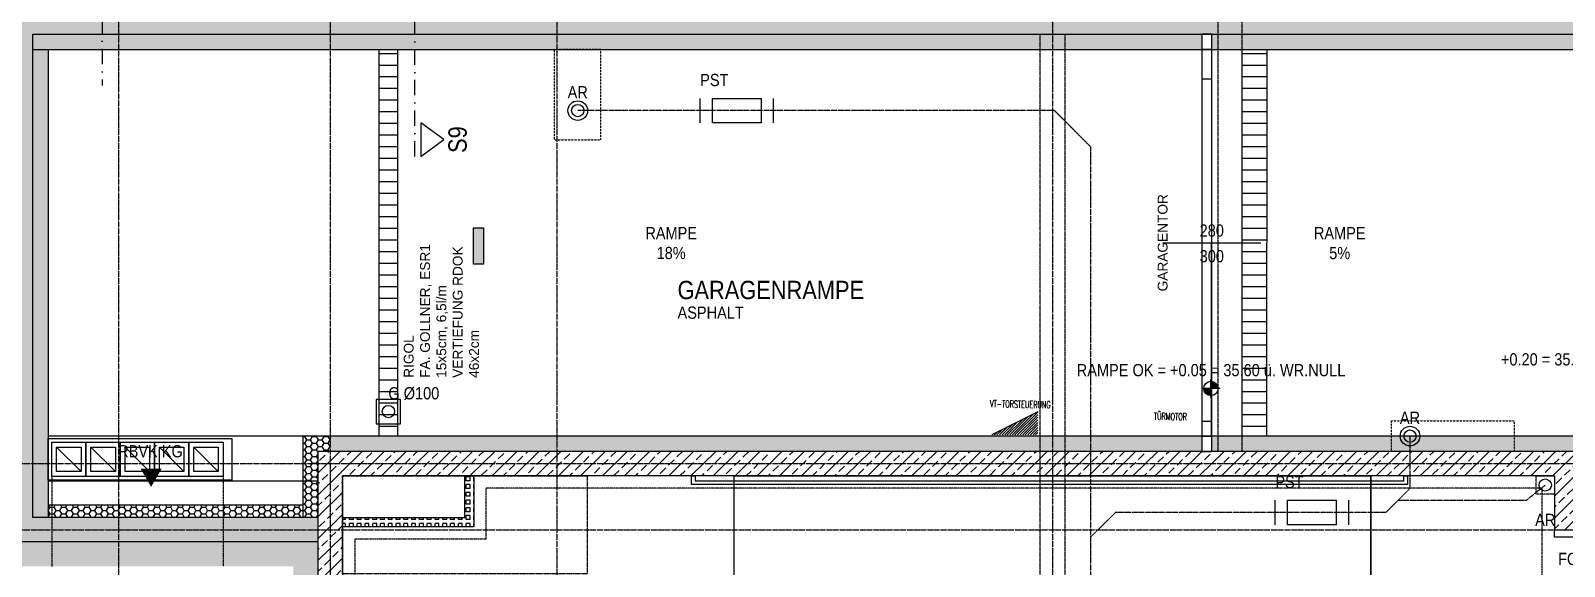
# Model space of a CAD drawing. Header units: millimetres. Extents: x -5498 to 144064, y 340 to 109563.
# Drawn here: x 47270 to 59798, y 35161 to 39539 of the extents above; entities that cross this region are included whole.
import ezdxf
from ezdxf.enums import TextEntityAlignment as Align

# ---------------------------------------------------------------- set-up
doc = ezdxf.new("R2010")
doc.units = ezdxf.units.MM
for name, pattern in [('DASHDOT', [1, 0.5, -0.25, 0, -0.25]), ('HIDDEN', [0.375, 0.25, -0.125]), ('HIDDEN2', [0.1875, 0.125, -0.0625]), ('STRICHPUNKT', [1, 0.5, -0.25, 0, -0.25]), ('STRICHPUNKTX2', [2, 1, -0.5, 0, -0.5])]:
    doc.linetypes.add(name, pattern=pattern)
for name, color, linetype in [('00-TXT---------M0', 8, 'Continuous'), ('00_HLP-G00-LEG-M0', 6, 'Continuous'), ('01-ANS-G00-LEG-M0', 251, 'Continuous'), ('01-SCH-G00-LEG-M0', 251, 'STRICHPUNKTX2'), ('01-SYM-G00-Leg-M0', 251, 'Continuous'), ('01-TXT---------M0', 251, 'Continuous'), ('01-TXT---------PP', 1, 'Continuous'), ('01-TXT-G00-LEG-M0', 1, 'Continuous'), ('02-ANS-G00-LEG-M0', 251, 'Continuous'), ('02-AXO-G00-LEG-M0', 251, 'STRICHPUNKT'), ('02-FIL-G00-LEG-GK', 251, 'Continuous'), ('02-FIL-G00-LEG-LILA', 251, 'Continuous'), ('02-FIL-G00-Leg-STB', 251, 'Continuous'), ('02-TWA-G00-LEG-M0', 251, 'Continuous'), ('02-ZWA-G00-LEG-M0', 251, 'Continuous'), ('03-ANS-G00-LEG-M0', 251, 'Continuous'), ('03-HID-G00-LEG-M0', 251, 'HIDDEN2'), ('03-SYM-G00-LEG-M0', 251, 'Continuous'), ('05-STO-G00-LEG-M0', 251, 'Continuous'), ('05-SYM-G00-LEG-M0', 251, 'Continuous'), ('05-TXT--------M0', 251, 'Continuous'), ('05-TXT-G00-LEG-M0', 251, 'Continuous'), ('06-SYM-G00-LEG-M0', 251, 'Continuous'), ('06-TXT-G00-LEG-M0', 251, 'Continuous'), ('07-SAN-G00-LEG-LÜFTUNGEN', 251, 'HIDDEN2'), ('07-SWK-G00-LEG-M0', 251, 'STRICHPUNKT'), ('07-SYM-G00-LEG-M0', 251, 'STRICHPUNKT'), ('07-TXT---------M0', 251, 'Continuous')]:
    doc.layers.add(name, color=color, linetype=linetype)
doc.layers.add('ET_LEGENDE - Wohnung$0$810_AV_LE____T', color=30, linetype='Continuous', true_color=0xff870f)
doc.styles.add('ARIAL', font='arial.ttf', dxfattribs={"width": 0.85})
doc.styles.add('ET_LEGENDE - Wohnung$0$ROMANS', font='romans.shx', dxfattribs={"width": 0.6})
doc.styles.get("Standard").update_dxf_attribs({"font": 'arial.ttf'})
pattern_1 = [(44.70755, (-20078.77, 18756.93), (-89.34302, 90.25976), []), (44.70755, (-19988.97, 18756.47), (-89.34302, 90.25976), [63.5, -31.75])]
pattern_2 = [(359.70755, (-20078.772, 18756.93), (47.764726, 27.252854), [31.75, -63.5]), (119.70755, (-20078.772, 18756.93), (-47.484027, 27.739039), [31.75, -63.5]), (59.70755, (-20078.772, 18756.93), (0.280699, 54.9918935), [-63.5, 31.75])]

# ---------------------------------------------------------------- blocks, each defined once
blk = doc.blocks.new('06-TXT')
at = {"color": 8, "style": 'ARIAL', "width": 0.85}
blk.add_attdef('STAIR', text='', height=0.1, dxfattribs=at).set_placement((0.009, 0.046), align=Align.CENTER)
blk.add_attdef('STG', text='', height=0.1, dxfattribs=at).set_placement((0.009, -0.054), align=Align.TOP_CENTER)
blk = doc.blocks.new('03-rar')
blk.add_circle((0, 0), 0.05)
at = {"layer": '01-TXT---------M0', "color": 8, "style": 'ARIAL', "width": 0.85}
blk.add_attdef('RR', text='', height=0.1, dxfattribs=at).set_placement((0, 0.1), align=Align.CENTER)
blk = doc.blocks.new('05-TXT')
at = {"layer": '05-TXT--------M0'}
blk.add_line((-0.4, 0), (0.4, 0), dxfattribs=at)
at = {"layer": '05-TXT--------M0', "color": 8, "style": 'ARIAL', "width": 0.85}
blk.add_attdef('BREITE', text='', height=0.1, dxfattribs=at).set_placement((0, 0.05), align=Align.CENTER)
blk.add_attdef('HÖHE', text='', height=0.1, rotation=360, dxfattribs=at).set_placement((0, -0.06), align=Align.TOP_CENTER)
blk = doc.blocks.new('03-PST')
for p, q in [((0, -0.1), (0, 0.1)), ((0.1, -0.1), (0.1, 0.1)), ((0.1, 0.1), (0.5, 0.1)), ((0.5, -0.1), (0.5, 0.1)), ((0.6, -0.1), (0.6, 0.1)), ((0.5, -0.1), (0.1, -0.1))]:
    blk.add_line(p, q)
at = {"layer": '01-TXT---------M0', "color": 8, "style": 'ARIAL', "width": 0.85}
blk.add_attdef('KS', text='', height=0.1, dxfattribs=at).set_placement((0, 0.3), align=Align.TOP_LEFT)
blk = doc.blocks.new('01-HK1')
for p, q in [((-0.001, -0.074), (-0.001, 0.074)), ((0.074, 0), (-0.075, 0))]:
    blk.add_line(p, q)
blk.add_circle((-0.001, 0), 0.0586)
for points in [[(-0.001, 0.059), (0.041, 0.041), (-0.001, 0)], [(-0.001, 0), (0.058, 0), (0.041, 0.041)], [(-0.059, 0), (-0.042, -0.041), (-0.001, 0)], [(-0.042, -0.041), (-0.001, -0.059), (-0.001, 0)]]:
    blk.add_solid(points)
at = {"layer": '01-TXT---------M0', "color": 8, "style": 'ARIAL', "width": 0.85}
blk.add_attdef('HEIGHT', text='', height=0.1, dxfattribs=at).set_placement((0, 0.2), align=Align.TOP_CENTER)
blk = doc.blocks.new('schnittführung')
at = {"color": 4, "linetype": 'DASHDOT', "ltscale": 0.25}
blk.add_line((0.237, -0.138), (0.237, 1.662), dxfattribs=at)
blk.add_line((0.237, -0.138), (0.237, 1.662), dxfattribs=at)
blk.add_line((0.237, -0.138), (0.237, 1.662), dxfattribs=at)
at = {"color": 4}
blk.add_lwpolyline([(0.187, 0.138), (0.187, -0.138), (0, 0)], close=True, dxfattribs=at)
at = {"layer": '07-TXT---------M0', "color": 9, "style": 'ARIAL', "text_generation_flag": 6, "width": 0.85}
blk.add_attdef('SCHNITT', text='', height=0.15, rotation=270, dxfattribs=at).set_placement((-0.037, 0), align=Align.CENTER)
blk = doc.blocks.new('01-hk4')
blk.add_lwpolyline([(0, 0, 0, 0.270625, 0), (0, 0.234375, 0.270625, 0.270625, 0)], format="xyseb")
at = {"layer": '00-TXT---------M0', "color": 8, "style": 'ARIAL', "width": 0.85}
blk.add_attdef('HEIGHT', text='', height=0.1, dxfattribs=at).set_placement((0, 0.35), align=Align.CENTER)
blk = doc.blocks.new('01-SQM')
at = {"layer": '01-TXT---------M0', "color": 1, "style": 'ARIAL', "width": 0.85}
blk.add_attdef('ROOM', (0, 0), '', height=0.15, dxfattribs=at)
blk.add_attdef('AREA', text='', height=0.1, dxfattribs=at).set_placement((0, -0.06), align=Align.TOP_LEFT)
at = {"layer": '01-TXT---------PP', "color": 1, "style": 'ARIAL', "width": 0.85}
blk.add_attdef('NR', text='', height=0.15, dxfattribs=at).set_placement((-0.117, 0), align=Align.RIGHT)
blk.add_attdef('FLOOR', text='', height=0.1, dxfattribs=at).set_placement((0, -0.26), align=Align.TOP_LEFT)
blk = doc.blocks.new('Antipanikleuchte-RIVO')
h = blk.add_hatch(color=256)
h.dxf.hatch_style = 1
h.set_gradient(color1=(0, 255, 0), name='SPHERICAL')
h.paths.add_polyline_path([(3719.93, 1926.17), (3719.93, 1922.87), (3731.65, 1922.87), (3731.65, 1926.17)])
at = {"color": 3}
blk.add_lwpolyline([(3719.93, 1926.17), (3731.65, 1926.17), (3731.65, 1922.87), (3719.93, 1922.87)], close=True, dxfattribs=at)

msp = doc.modelspace()

# ---------------------------------------------------------------- hatches: boundary and pattern name
at = {"true_color": 0x939598}
h = msp.add_hatch(dxfattribs=at)
h.set_pattern_fill('ANSI31', color=252, scale=4.689317, angle=180.0557, style=0)
h.set_pattern_definition([(225.0557, (54469.288, 35898.962), (10.53805, -10.51757), [])])
h.paths.add_polyline_path([(55496, 36424), (55497, 36236), (55121, 36236)])
at = {"layer": '01-ANS-G00-LEG-M0'}
h = msp.add_hatch(dxfattribs=at)
h.set_pattern_fill('ANSI31', color=256, scale=30, angle=422.0465, style=0)
h.set_pattern_definition([(360, (-22995.74, -3508.61), (6e-09, 95.25), [])])
h.paths.add_polyline_path([(50117, 36226), (50117, 39386), (50267, 39386), (50267, 36226)])
h = msp.add_hatch(dxfattribs=at)
h.set_pattern_fill('ANSI31', color=256, scale=30, angle=422.0465, style=0)
h.set_pattern_definition([(360, (92004.27, -3508.61), (6e-09, 95.25), [])])
h.paths.add_polyline_path([(57167, 39386), (57367, 39386), (57366, 36226), (57166, 36226)])
at = {"layer": '02-FIL-G00-LEG-GK', "ltscale": 0.2}
h = msp.add_hatch(dxfattribs=at)
h.set_pattern_fill('SQUARE', color=256, scale=10, angle=197.0465, style=0)
h.set_pattern_definition([(90, (-23245.73, -3508.606), (-31.75, 2e-09), [31.75, -31.75]), (180, (-23245.73, -3508.606), (-2e-09, -31.75), [31.75, -31.75])])
h.paths.add_polyline_path([(50892, 35901), (50817, 35901), (50817, 35561), (49817, 35561), (49817, 35486), (50892, 35486)])
at = {"layer": '02-FIL-G00-LEG-LILA'}
h = msp.add_hatch(dxfattribs=at)
h.set_pattern_fill('HONEY', color=256, scale=10, angle=107.0465, style=0)
h.set_pattern_definition(pattern_2)
h.paths.add_polyline_path([(56837, 39511), (47287, 39511), (47287, 39386), (56837, 39386)])
h = msp.add_hatch(dxfattribs=at)
h.set_pattern_fill('HONEY', color=256, scale=10, angle=107.0465, style=0)
h.set_pattern_definition(pattern_2)
h.paths.add_polyline_path([(59917, 39511), (56917, 39511), (56917, 39386), (59917, 39386)])
h = msp.add_hatch(dxfattribs=at)
h.set_pattern_fill('HONEY', color=256, scale=10, angle=107.0465, style=0)
h.set_pattern_definition(pattern_2)
h.paths.add_polyline_path([(47287, 39386), (47287, 35561), (47412, 35561), (47412, 39386)])
h = msp.add_hatch(dxfattribs=at)
h.set_pattern_fill('HONEY', color=256, scale=10, angle=107.0465, style=0)
h.set_pattern_definition([(360, (-23245.73, -3508.606), (47.625, 27.4963), [31.75, -63.5]), (120, (-23245.73, -3508.606), (-47.624994, 27.49631), [31.75, -63.5]), (60, (-23245.73, -3508.606), (6e-06, 54.99261), [-63.5, 31.75])])
h.paths.add_polyline_path([(49717, 36101), (49717, 36226), (49492, 36226), (49492, 35561), (49617, 35561), (49617, 36101)])
h = msp.add_hatch(dxfattribs=at)
h.set_pattern_fill('HONEY', color=256, scale=10, angle=107.0465, style=0)
h.set_pattern_definition(pattern_2)
h.paths.add_polyline_path([(56837, 36226), (49722, 36226), (49722, 36101), (56837, 36101)])
h = msp.add_hatch(dxfattribs=at)
h.set_pattern_fill('HONEY', color=256, scale=10, angle=107.0465, style=0)
h.set_pattern_definition(pattern_2)
h.paths.add_polyline_path([(59917, 36226), (56917, 36226), (56917, 36101), (59917, 36101)])
h = msp.add_hatch(dxfattribs=at)
h.set_pattern_fill('HONEY', color=256, scale=10, angle=107.0465, style=0)
h.set_pattern_definition([(360, (-23245.73, -3508.606), (47.625, 27.4963), [31.75, -63.5]), (120, (-23245.73, -3508.606), (-47.624994, 27.49631), [31.75, -63.5]), (60, (-23245.73, -3508.606), (6e-06, 54.99261), [-63.5, 31.75])])
h.paths.add_polyline_path([(47412, 35661), (47412, 35561), (49617, 35561), (49617, 35661)])
h = msp.add_hatch(dxfattribs=at)
h.set_pattern_fill('HONEY', color=256, scale=10, angle=107.0465, style=0)
h.set_pattern_definition(pattern_2)
h.paths.add_polyline_path([(49617, 35361), (45227, 35361), (45167, 35361), (45167, 35161), (46117, 35161), (49417, 35161), (49417, 34971), (49617, 34971), (49617, 35031), (49617, 35031)])
at = {"layer": '02-FIL-G00-Leg-STB'}
h = msp.add_hatch(dxfattribs=at)
h.set_pattern_fill('ANSI33', color=256, scale=20, angle=107.0465, style=0)
h.set_pattern_definition(pattern_1)
h.paths.add_polyline_path([(59917, 39711), (47087, 39711), (47017, 39711), (47017, 40211), (46817, 40211), (46817, 39511), (47087, 39511), (47087, 35561), (45227, 35561), (45227, 35361), (49617, 35361), (49617, 35561), (47287, 35561), (47287, 39511), (59917, 39511)])
h = msp.add_hatch(dxfattribs=at)
h.set_pattern_fill('ANSI33', color=256, scale=20, angle=107.0465, style=0)
h.set_pattern_definition(pattern_1)
h.paths.add_polyline_path([(59917, 36101), (56917, 36101), (56917, 36101), (56837, 36101), (49617, 36101), (49617, 35561), (49617, 35361), (49617, 35031), (49617, 35031), (49817, 35031), (49817, 35901), (59717, 35901), (59717, 35461), (59917, 35461)])

# ---------------------------------------------------------------- linework, layer by layer
at = {"color": 252, "true_color": 0x939598}
msp.add_line((55496, 36424), (55121, 36236), dxfattribs=at)
at = {"layer": '00_HLP-G00-LEG-M0', "linetype": 'HIDDEN'}
for points in [[(56967, 47031), (56967, 36101)], [(57167, 36101), (57167, 47031)], [(55517, 31806), (55517, 39511)], [(55717, 39511), (55717, 31606)]]:
    msp.add_lwpolyline(points, dxfattribs=at)
msp.add_lwpolyline([(49817, 35901), (51817, 35901), (51817, 35101), (49817, 35101)], close=True, dxfattribs=at)
at = {"layer": '00_HLP-G00-LEG-M0'}
for centre in [(51739, 38886), (58537, 36226)]:
    msp.add_circle(centre, 80, dxfattribs=at)
at = {"layer": '01-ANS-G00-LEG-M0'}
for points in [[(50117, 36226), (50117, 39386), (50267, 39386), (50267, 36226)], [(57167, 39386), (57367, 39386), (57366, 36226), (57166, 36226)]]:
    msp.add_lwpolyline(points, close=True, dxfattribs=at)
at = {"layer": '02-ANS-G00-LEG-M0'}
msp.add_lwpolyline([(47412, 35861), (49617, 35861)], dxfattribs=at)
at = {"layer": '02-AXO-G00-LEG-M0'}
for points in [[(47987, 58815), (47987, 23888)], [(49717, 58815), (49717, 23888)], [(51567, 58815), (51567, 23888)], [(55617, 58815), (55617, 23888)], [(31654, 36001), (65267, 36001)], [(31654, 35461), (65267, 35461)]]:
    msp.add_lwpolyline(points, dxfattribs=at)
at = {"layer": '02-FIL-G00-Leg-STB'}
msp.add_lwpolyline([(49617, 35561), (49617, 35361)], dxfattribs=at)
at = {"layer": '02-TWA-G00-LEG-M0'}
for p, q in [((47287, 35561), (47287, 39511)), ((47287, 39511), (59917, 39511)), ((49617, 35561), (47287, 35561)), ((49617, 35361), (45227, 35361))]:
    msp.add_line(p, q, dxfattribs=at)
for points in [[(59917, 36101), (49617, 36101), (49617, 35561)], [(59717, 35901), (49817, 35901), (49817, 35031)], [(59717, 35901), (59717, 35461), (59917, 35461)], [(49617, 35361), (49617, 35031)]]:
    msp.add_lwpolyline(points, dxfattribs=at)
at = {"layer": '02-ZWA-G00-LEG-M0'}
for p, q in [((47287, 39386), (56837, 39386)), ((56917, 39386), (59917, 39386))]:
    msp.add_line(p, q, dxfattribs=at)
for points in [[(47412, 39386), (47412, 35561)], [(49492, 36226), (47412, 36226)], [(56837, 36226), (49492, 36226), (49492, 36226)], [(49492, 36226), (49492, 35561)], [(59917, 36226), (59917, 36226), (56917, 36226)], [(49817, 35561), (50817, 35561), (50817, 35901)], [(49817, 35486), (50892, 35486), (50892, 35901)], [(49492, 35661), (47412, 35661)]]:
    msp.add_lwpolyline(points, dxfattribs=at)
at = {"layer": '03-ANS-G00-LEG-M0'}
for points in [[(50292, 36526), (50092, 36526), (50092, 36326), (50292, 36326)], [(47412, 35866), (47412, 36206), (48912, 36206), (48912, 35866)]]:
    msp.add_lwpolyline(points, close=True, dxfattribs=at)
at = {"layer": '03-HID-G00-LEG-M0'}
msp.add_lwpolyline([(51547, 38646), (51927, 38646), (51927, 39386), (51547, 39386), (51547, 38646)], dxfattribs=at)
msp.add_lwpolyline([(58387, 36101), (58387, 36351), (59387, 36351), (59387, 36101)], close=True, dxfattribs=at)
at = {"layer": '03-HID-G00-LEG-M0', "ltscale": 0.5}
msp.add_lwpolyline([(59567, 35901), (59717, 35901), (59717, 35751), (59567, 35751)], close=True, dxfattribs=at)
at = {"layer": '03-SYM-G00-LEG-M0', "linetype": 'HIDDEN2', "ltscale": 0.5}
for points in [[(49917, 35386), (50992, 35386), (50992, 35801)], [(61417, 26837), (61417, 26837), (61417, 32761), (61417, 32761), (61417, 33161), (56242, 33161), (56242, 31151), (55417, 31151), (55417, 33161), (52817, 33161), (52817, 33561), (59617, 33561), (59617, 35801), (50992, 35801)], [(49917, 35386), (49917, 30801), (51637, 30801), (51637, 26955), (55887, 26904), (56857, 26892), (56857, 27471), (56857, 28971), (57257, 28971), (57257, 26887), (61417, 26837), (61417, 26837)]]:
    msp.add_lwpolyline(points, dxfattribs=at)
at = {"layer": '05-STO-G00-LEG-M0'}
for points in [[(56917, 39386), (56917, 39511), (56837, 39511), (56837, 39386)], [(56917, 39146), (56917, 39386), (56837, 39386), (56837, 39146)], [(56917, 36226), (56917, 36346), (56837, 36346), (56837, 36226)], [(56917, 36101), (56917, 36226), (56837, 36226), (56837, 36101)], [(60087, 35461), (60087, 35401), (59717, 35401), (59717, 35461), (60087, 35461)]]:
    msp.add_lwpolyline(points, close=True, dxfattribs=at)
at = {"layer": '05-SYM-G00-LEG-M0'}
for points in [[(56837, 39146), (56837, 36346)], [(56917, 36346), (56917, 39146)]]:
    msp.add_lwpolyline(points, dxfattribs=at)
at = {"layer": '06-SYM-G00-LEG-M0'}
for points in [[(56916, 36226), (56917, 39386)], [(58517, 35831), (52667, 35831), (52667, 35901), (52697, 35901), (52697, 35861), (58487, 35861), (58487, 35901), (58517, 35901), (58517, 35831), (58517, 35831)], [(58217, 33461), (58217, 33461), (58217, 35901)]]:
    msp.add_lwpolyline(points, dxfattribs=at)
for points in [[(47412, 37806, 0, 0, 0), (56617, 37806, 100, 0, 0), (56917, 37806, 0, 0, 0)], [(56917, 37807, 0, 0, 0), (59697, 37806, 100, 0, 0), (59997, 37806, 0, 0, 0)]]:
    msp.add_lwpolyline(points, format="xyseb", dxfattribs=at)
msp.add_lwpolyline([(58217, 35901), (58217, 33461), (53017, 33461), (53017, 35901)], close=True, dxfattribs=at)
at = {"layer": '07-SAN-G00-LEG-LÜFTUNGEN', "linetype": 'Continuous', "ltscale": 0.5}
for points in [[(47442, 36176), (47722, 36176), (47722, 35896), (47442, 35896)], [(47482, 36136), (47682, 36136), (47682, 35936), (47482, 35936)], [(47722, 36176), (48002, 36176), (48002, 35896), (47722, 35896)], [(47762, 36136), (47962, 36136), (47962, 35936), (47762, 35936)], [(48002, 36176), (48282, 36176), (48282, 35896), (48002, 35896)], [(48042, 36136), (48242, 36136), (48242, 35936), (48042, 35936)], [(48282, 36176), (48562, 36176), (48562, 35896), (48282, 35896)], [(48322, 36136), (48522, 36136), (48522, 35936), (48322, 35936)], [(48562, 36176), (48842, 36176), (48842, 35896), (48562, 35896)], [(48602, 36136), (48802, 36136), (48802, 35936), (48602, 35936)]]:
    msp.add_lwpolyline(points, close=True, dxfattribs=at)
for points in [[(47482, 36136), (47682, 35936)], [(47762, 36136), (47962, 35936)], [(48042, 36136), (48242, 35936)], [(48322, 36136), (48522, 35936)], [(48602, 36136), (48802, 35936)]]:
    msp.add_lwpolyline(points, dxfattribs=at)
at = {"layer": '07-SAN-G00-LEG-LÜFTUNGEN', "linetype": 'HIDDEN2', "ltscale": 0.5}
for points in [[(47442, 35896), (47442, 35161)], [(48842, 35897), (48842, 35162)]]:
    msp.add_lwpolyline(points, dxfattribs=at)
at = {"layer": '07-SWK-G00-LEG-M0'}
for p, q in [((55633, 38886), (51739, 38886)), ((55933, 38586), (55633, 38886)), ((55929, 33161), (55929, 38590)), ((55929, 35401), (56129, 35601))]:
    msp.add_line(p, q, dxfattribs=at)
for points in [[(58537, 36226), (58537, 35901), (58537, 35801)], [(58537, 35801), (58337, 35601)], [(58437, 35701), (59487, 35701), (59642, 35826)], [(58337, 35601), (56129, 35601)]]:
    msp.add_lwpolyline(points, dxfattribs=at)

# ---------------------------------------------------------------- block references
at = {"xscale": 25.24603613378724, "yscale": 25.24603613378724, "zscale": 25.24603613378724, "rotation": 269.9910616339922}
msp.add_blockref('Antipanikleuchte-RIVO', (2356, 131848), dxfattribs=at)
at = {"layer": '01-SCH-G00-LEG-M0'}
ref = msp.add_blockref('schnittführung', (48092, 40754), dxfattribs=dict(at, xscale=999.9999999999995, yscale=999.9999999999995, zscale=999.9999999999995, rotation=179.9999999979647))
ref.add_attrib('SCHNITT', 'S12', dxfattribs={"layer": '07-TXT---------M0', "color": 9, "height": 150, "rotation": 90, "style": 'ARIAL', "width": 0.85}).set_placement((48129, 40754), align=Align.TOP_CENTER)
ref = msp.add_blockref('schnittführung', (50644, 38649), dxfattribs=dict(at, xscale=-999.9999999999995, yscale=999.9999999999995, zscale=999.9999999999995, rotation=359.9999999952753))
ref.add_attrib('SCHNITT', 'S9', dxfattribs={"layer": '07-TXT---------M0', "color": 9, "extrusion": (0, 0, -1), "height": 150, "rotation": 270, "style": 'ARIAL', "text_generation_flag": 2, "width": 0.85}).set_placement((-50682, 38649), align=Align.TOP_CENTER)
at = {"layer": '01-SYM-G00-Leg-M0', "xscale": 999.9999999999995, "yscale": 999.9999999999995, "zscale": 999.9999999999995, "rotation": 4.12812051754e-05}
for p, values in [((59996, 36703), {'HEIGHT': '+0.20 = 35.75 ü. WR.NULL'}), ((56912, 36615), {'HEIGHT': 'RAMPE OK = +0.05 = 35.60 ü. WR.NULL'}), ((60087, 35072), {'HEIGHT': 'FOK = +0.31'})]:
    msp.add_blockref('01-HK1', p, dxfattribs=at).add_auto_attribs(values)
at = {"layer": '01-SYM-G00-Leg-M0'}
ref = msp.add_blockref('01-hk4', (48254, 35811), dxfattribs=dict(at, xscale=-640.0000004352166, yscale=640.0000004059355, zscale=640.0000004327273, rotation=359.9999920741669))
ref.add_attrib('HEIGHT', 'RBVK KG', dxfattribs={"layer": '00-TXT---------M0', "color": 8, "extrusion": (0, 0, -1), "height": 100, "rotation": 0, "style": 'ARIAL', "text_generation_flag": 2, "width": 0.85}).set_placement((-48249, 36022), align=Align.BOTTOM_CENTER)
at = {"layer": '01-TXT-G00-LEG-M0', "xscale": 999.9999999999995, "yscale": 999.9999999999995, "zscale": 999.9999999999995, "rotation": 359.9999999917097}
msp.add_blockref('01-SQM', (52554, 37345), dxfattribs=at).add_auto_attribs({'ROOM': 'GARAGENRAMPE', 'AREA': 'ASPHALT'})
at = {"layer": '03-SYM-G00-LEG-M0', "xscale": 999.9999999999995, "yscale": 999.9999999999995, "zscale": 999.9999999999995, "rotation": 359.9999999966134}
for p in [(51739, 38886), (58537, 36226)]:
    msp.add_blockref('03-rar', p, dxfattribs=at).add_auto_attribs({'RR': 'AR'})
at = {"layer": '03-SYM-G00-LEG-M0'}
ref = msp.add_blockref('03-rar', (50192, 36426), dxfattribs=dict(at, xscale=999.9999999999995, yscale=999.9999999999995, zscale=999.9999999999995, rotation=359.9999999966134))
ref.add_attrib('RR', 'G %%c100', (50192, 36526), dxfattribs={"layer": '01-TXT---------M0', "color": 8, "height": 100, "rotation": 360, "style": 'ARIAL', "width": 0.85})
ref = msp.add_blockref('03-rar', (59642, 35826), dxfattribs=dict(at, xscale=999.9999999999995, yscale=999.9999999999995, zscale=999.9999999999995, rotation=359.9999999966134))
ref.add_attrib('RR', 'AR', dxfattribs={"layer": '01-TXT---------M0', "color": 8, "height": 100, "rotation": 360, "style": 'ARIAL', "width": 0.85}).set_placement((59642, 35491), align=Align.CENTER)
at = {"layer": '05-TXT-G00-LEG-M0', "xscale": 999.9999999999995, "yscale": 999.9999999999995, "zscale": 999.9999999999995, "rotation": 359.9999999917494}
msp.add_blockref('05-TXT', (56918, 37806), dxfattribs=at).add_auto_attribs({'BREITE': '280', 'HÖHE': '300'})
at = {"layer": '06-TXT-G00-LEG-M0'}
ref = msp.add_blockref('06-TXT', (52496, 37806), dxfattribs=dict(at, xscale=624.9999999916957, yscale=624.9999999689431, zscale=624.9999999999998, rotation=359.9961438115443))
ref.add_attrib('STAIR', 'RAMPE', dxfattribs={"layer": '0', "color": 8, "height": 100, "rotation": 359.9961, "style": 'ARIAL', "width": 0.85}).set_placement((52502, 37835), align=Align.CENTER)
ref.add_attrib('STG', '18%', dxfattribs={"layer": '0', "color": 8, "height": 100, "rotation": 359.9961, "style": 'ARIAL', "width": 0.85}).set_placement((52502, 37772), align=Align.TOP_CENTER)
ref = msp.add_blockref('06-TXT', (57957, 37806), dxfattribs=dict(at, xscale=624.9999999916957, yscale=624.9999999689431, zscale=624.9999999999998, rotation=359.9961438115443))
ref.add_attrib('STAIR', 'RAMPE', dxfattribs={"layer": '0', "color": 8, "height": 100, "rotation": 359.9961, "style": 'ARIAL', "width": 0.85}).set_placement((57963, 37835), align=Align.CENTER)
ref.add_attrib('STG', '5%', dxfattribs={"layer": '0', "color": 8, "height": 100, "rotation": 359.9961, "style": 'ARIAL', "width": 0.85}).set_placement((57963, 37772), align=Align.TOP_CENTER)
at = {"layer": '07-SYM-G00-LEG-M0', "xscale": 999.9999999999995, "yscale": 999.9999999999995, "zscale": 999.9999999999995}
for p, rotation in [((52739, 38886), 2.11763349e-07), ((57437, 35601), 2.177680836e-07)]:
    msp.add_blockref('03-PST', p, dxfattribs=dict(at, rotation=rotation)).add_auto_attribs({'KS': 'PST'})

# ---------------------------------------------------------------- texts
at = {"layer": '01-SYM-G00-Leg-M0', "insert": (50318, 36702), "char_height": 80, "width": 2388.7, "attachment_point": 1, "rotation": 90}
msp.add_mtext('{\\fArial|b0|i0|c0|p34;RIGOL\\PFA. GOLLNER, ESR1\\P15x5cm, 6,5l/m\\PVERTIEFUNG RDOK \\P46x2cm}', dxfattribs=at)
at = {"layer": '01-TXT-G00-LEG-M0', "insert": (56517, 37806), "char_height": 80, "width": 2405.36, "attachment_point": 5, "rotation": 90}
msp.add_mtext('{\\fArial|b0|i0|c0|p34;GARAGENTOR}', dxfattribs=at)
at = {"layer": 'ET_LEGENDE - Wohnung$0$810_AV_LE____T', "color": 252, "true_color": 0x939598, "style": 'ET_LEGENDE - Wohnung$0$ROMANS', "width": 0.6}
msp.add_attdef('VT-TORSTEUERUNG', text='NAME', height=57.6, rotation=358.9393, dxfattribs=at).set_placement((55353, 36440), align=Align.BOTTOM_CENTER)
at = {"layer": 'ET_LEGENDE - Wohnung$0$810_AV_LE____T', "color": 5, "style": 'ET_LEGENDE - Wohnung$0$ROMANS', "width": 0.6}
msp.add_attdef('TÜRMOTOR', text='NAME', height=57.6, rotation=358.9393, dxfattribs=at).set_placement((56579, 36340), align=Align.BOTTOM_CENTER)

doc.saveas('drawing.dxf')
